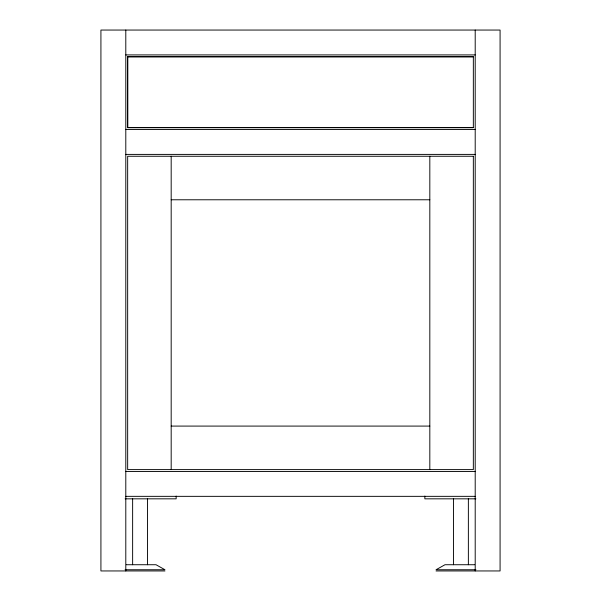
<?xml version="1.0" encoding="UTF-8"?>
<svg xmlns="http://www.w3.org/2000/svg" width="601" height="601" viewBox="0 0 601 601"><rect width="100%" height="100%" fill="white"/><g stroke="black" fill="none" stroke-linecap="round" stroke-linejoin="round"><path stroke-width="0.9" d="M125.797 54.916L475.203 54.916M127.66 56.787L473.34 56.787M127.66 127.615L473.34 127.615L473.34 56.742L127.66 56.742L127.66 127.66L473.34 127.66M125.797 129.523L475.203 129.523M125.797 154.397L475.203 154.397M171.18 199.78L429.82 199.78M171.18 426.086L429.82 426.086M125.797 471.477L475.203 471.477M125.797 496.343L475.203 496.343M125.121 498.83L176.153 498.83L176.153 496.088M475.879 498.83L424.847 498.83L424.847 496.088M126.315 564.73L156.005 564.73L164.967 569.748L125.083 569.748M474.685 564.73L444.995 564.73L436.033 569.748L475.917 569.748M164.967 570.95L100.923 570.95L100.923 30.05L500.077 30.05L500.077 570.95L436.033 570.95M475.203 30.05L475.203 570.95M468.367 498.83L468.367 564.73M453.447 498.83L453.447 564.73M429.82 156.26L429.82 469.606M171.18 156.26L171.18 469.606M147.553 498.83L147.553 564.73M132.633 498.83L132.633 564.73M127.705 56.787L127.705 127.66M125.797 30.05L125.797 570.95M473.34 156.26L127.66 156.26L127.66 469.606L473.34 469.606L473.34 156.26"/></g></svg>
